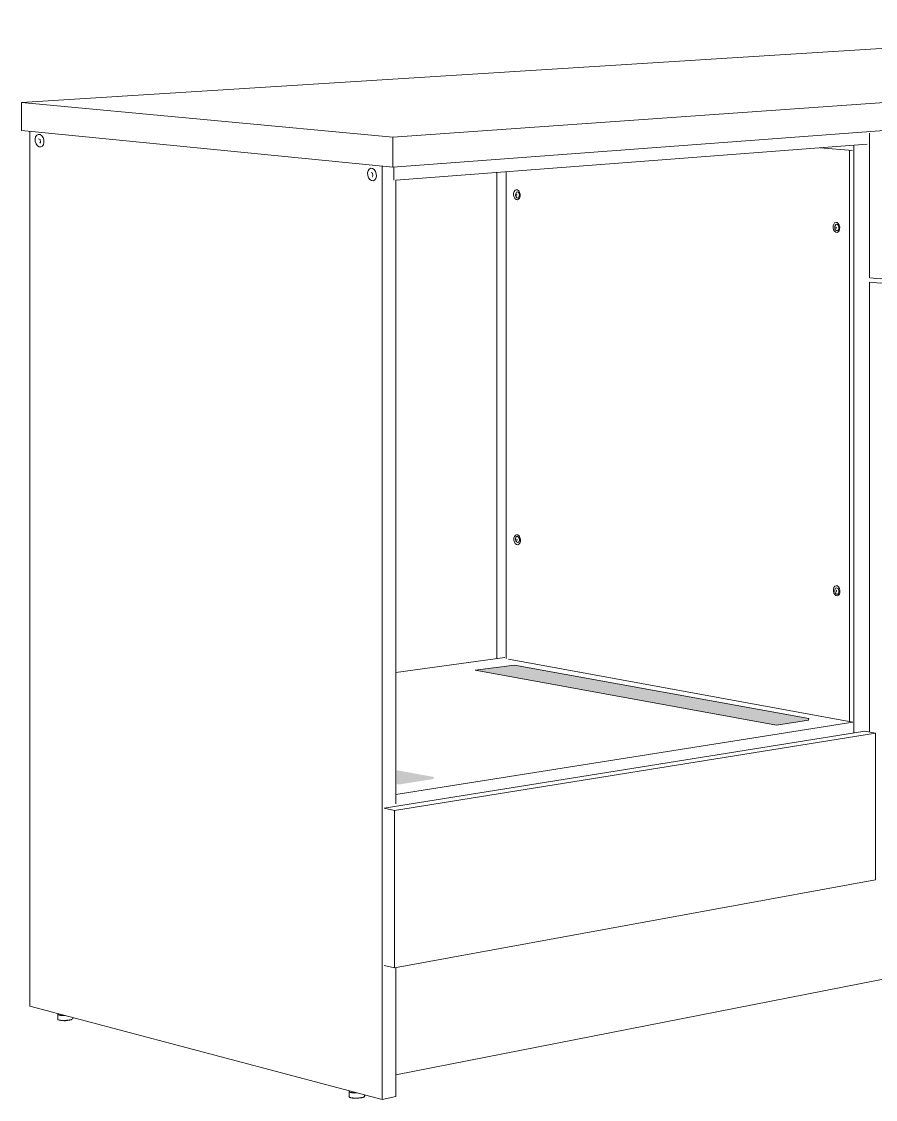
# Model space of a CAD drawing. Header units: metres. Extents: x -7.74 to 1.3, y -1.55 to 4.45.
# Drawn here: x -0.265 to 0.536, y -0.174 to 0.837 of the extents above; entities that cross this region are included whole.
import ezdxf

# ---------------------------------------------------------------- set-up
doc = ezdxf.new("R2010")
doc.units = ezdxf.units.M
doc.header["$MEASUREMENT"] = 0
doc.layers.add('PDF_Geometry_Num_Penna__1', color=7, linetype='Continuous', lineweight=18, true_color=0xd1d2d4)
doc.layers.add('PDF_Geometry_Num_Penna__7', color=7, linetype='Continuous', lineweight=18)
doc.layers.add('PDF_Solid Fills_Num_Penna__2', color=255, linetype='Continuous', lineweight=18)

msp = doc.modelspace()

# ---------------------------------------------------------------- hatches: boundary and pattern name
at = {"layer": 'PDF_Geometry_Num_Penna__1', "linetype": 'Continuous', "lineweight": 18, "true_color": 0xd1d2d4}
for points in [[(0.443, 0.1773), (0.473, 0.182), (0.4733, 0.1836), (0.1973, 0.2337), (0.1604, 0.2288)], [(0.0866, 0.1351), (0.0866, 0.1221), (0.0886, 0.1217), (0.1215, 0.1269), (0.1219, 0.1287)]]:
    msp.add_hatch(color=254, dxfattribs=at).paths.add_polyline_path(points)
at = {"layer": 'PDF_Solid Fills_Num_Penna__2', "linetype": 'Continuous', "lineweight": 18}
for points in [[(0.1987, 0.6759), (0.2, 0.6746), (0.1991, 0.6728)], [(0.4984, 0.6452), (0.4997, 0.6439), (0.4988, 0.6421)], [(0.199, 0.3524), (0.2003, 0.3512), (0.1994, 0.3493)], [(0.4987, 0.3046), (0.5, 0.3034), (0.499, 0.3015)]]:
    msp.add_hatch(color=255, dxfattribs=at).paths.add_polyline_path(points)

# ---------------------------------------------------------------- linework, layer by layer
at = {"layer": 'PDF_Geometry_Num_Penna__7', "color": 7, "linetype": 'Continuous', "lineweight": 18, "flags": 128}
for points in [[(0.9441, 0.8369), (-0.2651, 0.7611)], [(0.0833, 0.7003), (0.0833, 0.7285), (1.3025, 0.8144)], [(0.0833, 0.7003), (1.3025, 0.7912)], [(-0.2651, 0.7611), (0.0833, 0.7285)], [(-0.2651, 0.7611), (-0.2651, 0.7348)], [(-0.2651, 0.7348), (0.0833, 0.7003)], [(-0.2572, -0.086), (-0.2572, 0.734)], [(0.5303, 0.7324), (0.5303, 0.5968)], [(-0.2491, 0.7271), (-0.2478, 0.7265), (-0.2473, 0.724), (-0.2481, 0.7229)], [(0.0861, 0.6883), (0.5281, 0.722)], [(0.4841, 0.7186), (0.5142, 0.7159)], [(0.5156, 0.7205), (0.5156, 0.17)], [(0.5114, 0.7158), (0.5114, 0.181)], [(0.0732, 0.7014), (0.0732, -0.1735)], [(0.0841, 0.7005), (0.0841, 0.6883)], [(0.0627, 0.6955), (0.064, 0.6948), (0.0645, 0.6923), (0.0637, 0.6912)], [(0.0861, 0.6883), (0.0861, 0.1036)], [(0.1807, 0.2401), (0.1807, 0.6955)], [(0.1895, 0.2399), (0.1895, 0.6961)], [(0.9346, 0.6332), (0.5404, 0.5958), (0.5305, 0.5968)], [(0.9346, 0.6291), (0.5404, 0.5916), (0.5305, 0.5927)], [(0.5303, 0.5927), (0.5303, 0.171)], [(0.1882, 0.2407), (0.0861, 0.2266)], [(0.5146, 0.1803), (0.1916, 0.2392)], [(0.2359, 0.2311), (0.2359, 0.2314)], [(0.2584, 0.2273), (0.2584, 0.227)], [(0.0861, 0.1123), (0.5146, 0.1803)], [(0.526, 0.1717), (0.075, 0.0994)], [(0.5359, 0.1699), (0.0847, 0.0973)], [(0.5359, 0.1699), (0.526, 0.1717)], [(0.5359, 0.0325), (0.5359, 0.1699)], [(0.0847, -0.0501), (0.0847, 0.0973), (0.075, 0.0994)], [(0.0861, -0.1505), (1.2265, 0.0732)], [(0.5359, 0.0325), (0.0847, -0.0501), (0.075, -0.0478)], [(0.0861, -0.0499), (0.0861, -0.1709)], [(0.0732, -0.1735), (-0.2572, -0.086)], [(-0.231, -0.0936), (-0.231, -0.0983)], [(-0.231, -0.0938), (-0.231, -0.0984)], [(-0.2307, -0.093), (-0.2307, -0.0937)], [(-0.2257, -0.0949), (-0.2252, -0.0949)], [(-0.2169, -0.0978), (-0.2169, -0.0967)], [(0.0421, -0.1662), (0.0421, -0.1711)], [(0.0421, -0.1712), (0.0423, -0.1714), (0.0429, -0.1717), (0.0438, -0.172), (0.045, -0.1722), (0.0464, -0.1724), (0.0479, -0.1724), (0.0496, -0.1724), (0.0512, -0.1723), (0.0527, -0.1721), (0.0541, -0.1719), (0.0552, -0.1716), (0.056, -0.1713), (0.0565, -0.1709), (0.0567, -0.1706)], [(0.0424, -0.1654), (0.0424, -0.166)], [(0.0567, -0.1705), (0.0567, -0.1692)], [(0.0568, -0.1703), (0.0568, -0.1692)], [(0.0861, -0.1709), (0.0732, -0.1735)]]:
    msp.add_lwpolyline(points, dxfattribs=at)
for points in [[(0.443, 0.1773), (0.1604, 0.2288), (0.1973, 0.2337), (0.4733, 0.1836), (0.473, 0.182)], [(-0.231, -0.0938), (-0.2309, -0.0938)], [(-0.2308, -0.0934), (-0.2309, -0.0934)], [(-0.2308, -0.0986), (-0.2307, -0.0986)], [(-0.2305, -0.0942), (-0.2305, -0.0942), (-0.2305, -0.0942)], [(-0.2305, -0.0988), (-0.2305, -0.0988), (-0.2305, -0.0988)], [(-0.2301, -0.0943), (-0.2301, -0.0943), (-0.23, -0.0943)], [(-0.2296, -0.0945), (-0.2296, -0.0945), (-0.2295, -0.0945)], [(-0.2291, -0.0946), (-0.2291, -0.0946), (-0.229, -0.0946), (-0.229, -0.0946), (-0.2289, -0.0946)], [(-0.2242, -0.0995), (-0.2242, -0.0995)], [(-0.2187, -0.0987), (-0.2186, -0.0987), (-0.2186, -0.0987), (-0.2185, -0.0987)], [(-0.2181, -0.0986), (-0.2181, -0.0986), (-0.218, -0.0985), (-0.218, -0.0985)], [(-0.2174, -0.0982), (-0.2173, -0.0982), (-0.2173, -0.0982)], [(0.042, -0.166), (0.0421, -0.166)], [(0.0422, -0.1657), (0.0421, -0.1658)], [(0.0421, -0.1662), (0.0422, -0.1662)], [(0.0421, -0.1711), (0.0422, -0.1711)], [(0.0424, -0.1655), (0.0423, -0.1655), (0.0423, -0.1656)], [(0.0423, -0.1664), (0.0424, -0.1664), (0.0424, -0.1664)], [(0.0423, -0.1713), (0.0424, -0.1713), (0.0424, -0.1713)], [(0.0427, -0.1666), (0.0427, -0.1666), (0.0428, -0.1666)], [(0.0427, -0.1715), (0.0427, -0.1715), (0.0428, -0.1715)], [(0.0431, -0.1668), (0.0432, -0.1668), (0.0432, -0.1668)], [(0.0552, -0.1714), (0.0552, -0.1714), (0.0553, -0.1714), (0.0553, -0.1714)], [(0.0557, -0.1712), (0.0557, -0.1712), (0.0558, -0.1712), (0.0558, -0.1712)], [(0.0561, -0.171), (0.0562, -0.171), (0.0562, -0.171)], [(0.0566, -0.1706), (0.0567, -0.1706)], [(0.0467, -0.1723), (0.0468, -0.1723)], [(0.0495, -0.1723), (0.0495, -0.1723)]]:
    msp.add_lwpolyline(points, close=True, dxfattribs=at)
for points in [[(-0.2171, -0.098), (-0.2171, -0.098), (-0.2171, -0.098), (-0.2171, -0.098, -0.203888), (-0.2307, -0.0988), (-0.2308, -0.0988), (-0.231, -0.0985), (-0.2309, -0.0985), (-0.2309, -0.0985)], [(-0.2282, -0.0994), (-0.2283, -0.0994, -0.188963), (-0.2285, -0.0993)], [(-0.2213, -0.0992, -0.120473), (-0.2216, -0.0993), (-0.2216, -0.0993)], [(0.0437, -0.1669), (0.0437, -0.167), (0.0438, -0.167), (0.0438, -0.167, 0.001408), (0.0443, -0.1671), (0.0443, -0.1671), (0.0443, -0.1671), (0.0444, -0.1671), (0.0444, -0.1671), (0.0445, -0.1671)], [(0.0466, -0.1673, 0.005208), (0.0461, -0.1673, -0.182644), (0.0457, -0.1672)], [(0.047, -0.1673, 0.004963), (0.0475, -0.1673, 0.143436), (0.0479, -0.1674, 0.009614), (0.0484, -0.1674, 0.114374), (0.0488, -0.1674, 0.009368), (0.0494, -0.1673, 0.125972), (0.0498, -0.1673)], [(0.0484, -0.1722, 0.139791), (0.0487, -0.1723), (0.0487, -0.1723)]]:
    msp.add_lwpolyline(points, format="xyb", dxfattribs=at)
msp.add_lwpolyline([(0.0432, -0.1717), (0.0432, -0.1718, -0.204304)], format="xyb", close=True, dxfattribs=at)
at = {"layer": 'PDF_Geometry_Num_Penna__7', "color": 7, "linetype": 'Continuous', "lineweight": 18}
for centre, radius, start, end in [((-0.2301, -0.0952), 0.00186, 118.8871, 120.6026), ((-0.2306, -0.0915), 0.00216, 257.7565, 259.6237), ((-0.2296, -0.0959), 0.00289, 111.75, 113.0103), ((-0.2305, -0.0941), 0.00011, 216.05, 244.3389), ((-0.2295, -0.0929), 0.00158, 243.9465, 246.0198), ((-0.219, -0.0093), 0.0859, 263.8713, 264.1588), ((-0.227, -0.1191), 0.0243, 87.814, 88.9815), ((-0.225, -0.0986), 0.000846, 257.4121, 283.6202), ((-0.1983, -0.7571), 0.6628, 92.2529, 92.298), ((-0.2233, -0.0986), 0.0008, 259.6979, 287.5191), ((-0.2207, -0.0985), 0.000636, 262.5118, 293.7484), ((-0.2206, -0.099), 0.000196, 270.1897, 288.7349), ((0.0424, -0.166), 0.000291, 154.7999, 180.7992), ((0.0557, -0.1694), 0.00175, 285.5152, 287.8833), ((0.0444, -0.1716), 0.000365, 236.5696, 284.7244), ((0.0468, -0.1715), 0.000748, 252.6644, 282.1304), ((0.0477, -0.1715), 0.000739, 253.9059, 285.0977), ((0.0476, -0.172), 0.000295, 254.7488, 270.3884)]:
    msp.add_arc(centre, radius, start, end, dxfattribs=at)
for centre, major_axis, ratio in [((0.2001, 0.6743), (-0.00018, 0.00289), 0.616015), ((0.4996, 0.6438), (-0.00023, 0.00304), 0.650868), ((0.2001, 0.3515), (-0.00028, 0.00289), 0.610711), ((0.4996, 0.303), (-0.00036, 0.00305), 0.642354)]:
    msp.add_ellipse(centre, major_axis=major_axis, ratio=ratio, dxfattribs=at)
for points in [[(-0.2523, 0.7244), (-0.2529, 0.7276), (-0.2516, 0.7306), (-0.2494, 0.7311)], [(-0.2494, 0.7311), (-0.2472, 0.7315), (-0.2448, 0.7292), (-0.2442, 0.726)], [(-0.2471, 0.7194), (-0.2493, 0.7189), (-0.2516, 0.7212), (-0.2523, 0.7244)], [(-0.2442, 0.726), (-0.2436, 0.7228), (-0.2448, 0.7198), (-0.2471, 0.7194)], [(0.0596, 0.6927), (0.0589, 0.6959), (0.0602, 0.6989), (0.0624, 0.6994)], [(0.0624, 0.6994), (0.0647, 0.6998), (0.067, 0.6975), (0.0676, 0.6943)], [(0.0648, 0.6877), (0.0625, 0.6872), (0.0602, 0.6895), (0.0596, 0.6927)], [(0.0676, 0.6943), (0.0683, 0.6911), (0.067, 0.6881), (0.0648, 0.6877)], [(0.1964, 0.6743), (0.1961, 0.6769), (0.1972, 0.6792), (0.1989, 0.6793)], [(0.1964, 0.6743), (0.1961, 0.6769), (0.1972, 0.6792), (0.1989, 0.6793)], [(0.1989, 0.6793), (0.2006, 0.6795), (0.2022, 0.6776), (0.2025, 0.675)], [(0.1989, 0.6793), (0.2006, 0.6795), (0.2022, 0.6776), (0.2025, 0.675)], [(0.2, 0.6699), (0.1983, 0.6697), (0.1967, 0.6716), (0.1964, 0.6743)], [(0.2, 0.6699), (0.1983, 0.6697), (0.1967, 0.6716), (0.1964, 0.6743)], [(0.2025, 0.675), (0.2028, 0.6723), (0.2017, 0.6701), (0.2, 0.6699)], [(0.2025, 0.675), (0.2028, 0.6723), (0.2017, 0.6701), (0.2, 0.6699)], [(0.4962, 0.6436), (0.4959, 0.6462), (0.497, 0.6485), (0.4987, 0.6487)], [(0.4962, 0.6436), (0.4959, 0.6462), (0.497, 0.6485), (0.4987, 0.6487)], [(0.4987, 0.6487), (0.5004, 0.6489), (0.502, 0.6469), (0.5023, 0.6443)], [(0.4987, 0.6487), (0.5004, 0.6489), (0.502, 0.6469), (0.5023, 0.6443)], [(0.4998, 0.6392), (0.4981, 0.639), (0.4965, 0.641), (0.4962, 0.6436)], [(0.4998, 0.6392), (0.4981, 0.639), (0.4965, 0.641), (0.4962, 0.6436)], [(0.5023, 0.6443), (0.5026, 0.6417), (0.5014, 0.6394), (0.4998, 0.6392)], [(0.5023, 0.6443), (0.5026, 0.6417), (0.5014, 0.6394), (0.4998, 0.6392)], [(0.1967, 0.3508), (0.1964, 0.3534), (0.1976, 0.3557), (0.1993, 0.3559)], [(0.1967, 0.3508), (0.1964, 0.3534), (0.1976, 0.3557), (0.1993, 0.3559)], [(0.1993, 0.3559), (0.2009, 0.3561), (0.2026, 0.3541), (0.2029, 0.3515)], [(0.1993, 0.3559), (0.2009, 0.3561), (0.2026, 0.3541), (0.2029, 0.3515)], [(0.2003, 0.3464), (0.1986, 0.3462), (0.197, 0.3482), (0.1967, 0.3508)], [(0.2003, 0.3464), (0.1986, 0.3462), (0.197, 0.3482), (0.1967, 0.3508)], [(0.2029, 0.3515), (0.2032, 0.3489), (0.202, 0.3466), (0.2003, 0.3464)], [(0.2029, 0.3515), (0.2032, 0.3489), (0.202, 0.3466), (0.2003, 0.3464)], [(0.4964, 0.303), (0.4961, 0.3056), (0.4972, 0.3079), (0.4989, 0.3081)], [(0.4964, 0.303), (0.4961, 0.3056), (0.4972, 0.3079), (0.4989, 0.3081)], [(0.4989, 0.3081), (0.5006, 0.3083), (0.5022, 0.3063), (0.5025, 0.3037)], [(0.4989, 0.3081), (0.5006, 0.3083), (0.5022, 0.3063), (0.5025, 0.3037)], [(0.5025, 0.3037), (0.5028, 0.3011), (0.5017, 0.2988), (0.5, 0.2986)], [(0.5025, 0.3037), (0.5028, 0.3011), (0.5017, 0.2988), (0.5, 0.2986)], [(0.5, 0.2986), (0.4983, 0.2984), (0.4967, 0.3004), (0.4964, 0.303)], [(0.5, 0.2986), (0.4983, 0.2984), (0.4967, 0.3004), (0.4964, 0.303)], [(-0.2309, -0.0934), (-0.2309, -0.0934), (-0.231, -0.0934), (-0.231, -0.0934)], [(-0.231, -0.0934), (-0.2309, -0.0934), (-0.2309, -0.0935), (-0.2309, -0.0935)], [(-0.2309, -0.0935), (-0.2309, -0.0935), (-0.231, -0.0936), (-0.2309, -0.0936)], [(-0.231, -0.0936), (-0.231, -0.0936), (-0.231, -0.0937), (-0.231, -0.0937)], [(-0.2309, -0.0937), (-0.2309, -0.0937), (-0.231, -0.0938), (-0.2309, -0.0938)], [(-0.231, -0.0938), (-0.2309, -0.0938), (-0.231, -0.0938), (-0.231, -0.0938)], [(-0.231, -0.0938), (-0.231, -0.0938), (-0.231, -0.0938), (-0.231, -0.0938)], [(-0.231, -0.0983), (-0.231, -0.0983), (-0.231, -0.0983), (-0.231, -0.0983)], [(-0.231, -0.0983), (-0.231, -0.0983), (-0.231, -0.0983), (-0.231, -0.0983)], [(-0.231, -0.0983), (-0.231, -0.0983), (-0.231, -0.0983), (-0.231, -0.0983)], [(-0.231, -0.0984), (-0.231, -0.0984), (-0.231, -0.0985), (-0.231, -0.0985)], [(-0.231, -0.0984), (-0.231, -0.0984), (-0.231, -0.0985), (-0.231, -0.0985)], [(-0.231, -0.0985), (-0.2309, -0.0985), (-0.231, -0.0985), (-0.2309, -0.0985)], [(-0.2307, -0.0933), (-0.2307, -0.0933), (-0.2309, -0.0934), (-0.2308, -0.0934)], [(-0.2309, -0.0939), (-0.2308, -0.0939), (-0.2308, -0.094), (-0.2308, -0.094)], [(-0.2309, -0.0985), (-0.2309, -0.0985), (-0.2309, -0.0985), (-0.2309, -0.0985)], [(-0.2309, -0.0985), (-0.2308, -0.0985), (-0.2309, -0.0985), (-0.2309, -0.0985)], [(-0.2308, -0.0986), (-0.2308, -0.0986), (-0.2309, -0.0987), (-0.2308, -0.0987)], [(-0.2308, -0.0932), (-0.2307, -0.0932), (-0.2308, -0.0933), (-0.2308, -0.0933)], [(-0.2308, -0.094), (-0.2308, -0.094), (-0.2308, -0.094), (-0.2308, -0.094)], [(-0.2308, -0.094), (-0.2308, -0.094), (-0.2308, -0.094), (-0.2308, -0.094)], [(-0.2308, -0.094), (-0.2308, -0.094), (-0.2307, -0.094), (-0.2307, -0.094)], [(-0.2308, -0.0986), (-0.2308, -0.0986), (-0.2308, -0.0986), (-0.2308, -0.0986)], [(-0.2308, -0.0987), (-0.2308, -0.0987), (-0.2308, -0.0987), (-0.2308, -0.0987)], [(-0.2308, -0.0987), (-0.2308, -0.0987), (-0.2308, -0.0987), (-0.2307, -0.0987)], [(-0.2307, -0.094), (-0.2306, -0.094), (-0.2306, -0.0941), (-0.2305, -0.0941)], [(-0.2307, -0.0987), (-0.2307, -0.0987), (-0.2307, -0.0987), (-0.2307, -0.0987)], [(-0.2305, -0.0941), (-0.2305, -0.0941), (-0.2306, -0.0942), (-0.2306, -0.0942)], [(-0.2306, -0.0988), (-0.2306, -0.0988), (-0.2306, -0.0988), (-0.2306, -0.0988)], [(-0.2306, -0.0988), (-0.2305, -0.0988), (-0.2305, -0.0989), (-0.2305, -0.0989)], [(-0.2306, -0.0988), (-0.2306, -0.0988), (-0.2305, -0.0988), (-0.2305, -0.0988)], [(-0.2305, -0.0989), (-0.2305, -0.0989), (-0.2305, -0.0989), (-0.2305, -0.0989)], [(-0.2304, -0.0942), (-0.2303, -0.0942), (-0.2303, -0.0943), (-0.2302, -0.0943)], [(-0.2304, -0.0988), (-0.2304, -0.0988), (-0.2304, -0.0989), (-0.2304, -0.0989)], [(-0.2304, -0.0989), (-0.2304, -0.0989), (-0.2304, -0.0989), (-0.2304, -0.0989)], [(-0.2302, -0.0943), (-0.2301, -0.0943), (-0.2302, -0.0943), (-0.2302, -0.0943)], [(-0.2302, -0.0989), (-0.2302, -0.0989), (-0.2302, -0.099), (-0.2302, -0.099)], [(-0.2302, -0.0989), (-0.2301, -0.0989), (-0.2301, -0.099), (-0.23, -0.099)], [(-0.2302, -0.099), (-0.2301, -0.099), (-0.2302, -0.099), (-0.2301, -0.099)], [(-0.2301, -0.099), (-0.2301, -0.099), (-0.2301, -0.099), (-0.2301, -0.099)], [(-0.23, -0.099), (-0.23, -0.099), (-0.2301, -0.099), (-0.23, -0.099)], [(-0.23, -0.0943), (-0.2299, -0.0943), (-0.2298, -0.0944), (-0.2297, -0.0944)], [(-0.23, -0.099), (-0.23, -0.099), (-0.23, -0.099), (-0.23, -0.099)], [(-0.2297, -0.0944), (-0.2297, -0.0944), (-0.2297, -0.0945), (-0.2297, -0.0945)], [(-0.2297, -0.0945), (-0.2297, -0.0945), (-0.2296, -0.0945), (-0.2296, -0.0945)], [(-0.2297, -0.0991), (-0.2297, -0.0991), (-0.2297, -0.0991), (-0.2297, -0.0991)], [(-0.2297, -0.0991), (-0.2297, -0.0991), (-0.2297, -0.0992), (-0.2297, -0.0992)], [(-0.2297, -0.0991), (-0.2296, -0.0991), (-0.2296, -0.0991), (-0.2295, -0.0991)], [(-0.2297, -0.0992), (-0.2296, -0.0992), (-0.2296, -0.0992), (-0.2296, -0.0992)], [(-0.2295, -0.0945), (-0.2294, -0.0945), (-0.2293, -0.0946), (-0.2291, -0.0946)], [(-0.2295, -0.0991), (-0.2294, -0.0991), (-0.2295, -0.0992), (-0.2295, -0.0992)], [(-0.2295, -0.0992), (-0.2295, -0.0992), (-0.2295, -0.0992), (-0.2295, -0.0992)], [(-0.2291, -0.0992), (-0.2291, -0.0992), (-0.2292, -0.0992), (-0.2291, -0.0992)], [(-0.2291, -0.0946), (-0.2291, -0.0946), (-0.2291, -0.0946), (-0.2291, -0.0946)], [(-0.2291, -0.0992), (-0.2291, -0.0992), (-0.2291, -0.0993), (-0.2291, -0.0993)], [(-0.2291, -0.0992), (-0.2291, -0.0992), (-0.229, -0.0992), (-0.2289, -0.0992)], [(-0.2291, -0.0993), (-0.2291, -0.0993), (-0.2291, -0.0993), (-0.229, -0.0993)], [(-0.2289, -0.0946), (-0.2287, -0.0946), (-0.2286, -0.0947), (-0.2285, -0.0947)], [(-0.2289, -0.0992), (-0.2288, -0.0992), (-0.2289, -0.0993), (-0.2289, -0.0993)], [(-0.2289, -0.0993), (-0.2289, -0.0993), (-0.2289, -0.0993), (-0.2289, -0.0993)], [(-0.2285, -0.0947), (-0.2284, -0.0947), (-0.2283, -0.0947), (-0.2282, -0.0947)], [(-0.2282, -0.0994), (-0.2282, -0.0994), (-0.2283, -0.0994), (-0.2282, -0.0994)], [(-0.2282, -0.0993), (-0.2282, -0.0993), (-0.2282, -0.0994), (-0.2282, -0.0994)], [(-0.2278, -0.0947), (-0.2276, -0.0947), (-0.2275, -0.0948), (-0.2274, -0.0948)], [(-0.2277, -0.0994), (-0.2277, -0.0994), (-0.2278, -0.0994), (-0.2278, -0.0994)], [(-0.2278, -0.0994), (-0.2276, -0.0994), (-0.2275, -0.0994), (-0.2274, -0.0994)], [(-0.2277, -0.0994), (-0.2277, -0.0994), (-0.2277, -0.0995), (-0.2277, -0.0995)], [(-0.2277, -0.0995), (-0.2277, -0.0995), (-0.2277, -0.0995), (-0.2276, -0.0995)], [(-0.2276, -0.0995), (-0.2276, -0.0995), (-0.2276, -0.0995), (-0.2276, -0.0995)], [(-0.2274, -0.0994), (-0.2274, -0.0994), (-0.2275, -0.0995), (-0.2275, -0.0995)], [(-0.2275, -0.0995), (-0.2275, -0.0995), (-0.2275, -0.0995), (-0.2275, -0.0995)], [(-0.2274, -0.0948), (-0.2273, -0.0948), (-0.2271, -0.0948), (-0.227, -0.0948)], [(-0.2274, -0.0994), (-0.2274, -0.0994), (-0.2274, -0.0994), (-0.2274, -0.0994)], [(-0.227, -0.0948), (-0.2268, -0.0948), (-0.2267, -0.0948), (-0.2266, -0.0948)], [(-0.2269, -0.0995), (-0.2269, -0.0995), (-0.227, -0.0994), (-0.227, -0.0994)], [(-0.227, -0.0994), (-0.2268, -0.0994), (-0.2267, -0.0994), (-0.2266, -0.0994)], [(-0.2269, -0.0995), (-0.2268, -0.0995), (-0.2268, -0.0995), (-0.2268, -0.0995)], [(-0.2269, -0.0995), (-0.2269, -0.0995), (-0.2269, -0.0995), (-0.2269, -0.0995)], [(-0.2266, -0.0995), (-0.2266, -0.0995), (-0.2267, -0.0995), (-0.2267, -0.0995)], [(-0.2266, -0.0994), (-0.2266, -0.0994), (-0.2266, -0.0995), (-0.2266, -0.0995)], [(-0.2261, -0.0948), (-0.226, -0.0948), (-0.2259, -0.0949), (-0.2257, -0.0949)], [(-0.226, -0.0996), (-0.226, -0.0996), (-0.2261, -0.0995), (-0.2261, -0.0995)], [(-0.2261, -0.0995), (-0.226, -0.0995), (-0.2261, -0.0995), (-0.2261, -0.0995)], [(-0.2261, -0.0995), (-0.2261, -0.0995), (-0.2261, -0.0995), (-0.2261, -0.0995)], [(-0.2261, -0.0995), (-0.226, -0.0995), (-0.2259, -0.0995), (-0.2257, -0.0995)], [(-0.226, -0.0996), (-0.226, -0.0996), (-0.226, -0.0996), (-0.2259, -0.0996)], [(-0.2257, -0.0995), (-0.2257, -0.0995), (-0.2258, -0.0995), (-0.2258, -0.0995)], [(-0.2258, -0.0995), (-0.2257, -0.0995), (-0.2258, -0.0996), (-0.2258, -0.0996)], [(-0.2252, -0.0949), (-0.2251, -0.0949), (-0.225, -0.0949), (-0.2248, -0.0949)], [(-0.2252, -0.0996), (-0.2251, -0.0996), (-0.2252, -0.0995), (-0.2252, -0.0995)], [(-0.2252, -0.0995), (-0.2252, -0.0995), (-0.2252, -0.0995), (-0.2252, -0.0995)], [(-0.2251, -0.0996), (-0.2251, -0.0996), (-0.2252, -0.0996), (-0.2252, -0.0996)], [(-0.2251, -0.0996), (-0.2251, -0.0996), (-0.2251, -0.0996), (-0.2251, -0.0996)], [(-0.2249, -0.0996), (-0.2249, -0.0996), (-0.225, -0.0996), (-0.225, -0.0996)], [(-0.2248, -0.0995), (-0.2248, -0.0995), (-0.2249, -0.0995), (-0.2249, -0.0995)], [(-0.2249, -0.0995), (-0.2248, -0.0995), (-0.2249, -0.0996), (-0.2249, -0.0996)], [(-0.2243, -0.0948), (-0.2242, -0.0948), (-0.2241, -0.0948), (-0.2239, -0.0948)], [(-0.2243, -0.0995), (-0.2242, -0.0995), (-0.2241, -0.0994), (-0.2239, -0.0994)], [(-0.2242, -0.0995), (-0.2242, -0.0995), (-0.2243, -0.0995), (-0.2243, -0.0995)], [(-0.2243, -0.0995), (-0.2242, -0.0995), (-0.2243, -0.0995), (-0.2243, -0.0995)], [(-0.224, -0.0995), (-0.224, -0.0995), (-0.2241, -0.0995), (-0.2241, -0.0995)], [(-0.2239, -0.0994), (-0.2239, -0.0994), (-0.224, -0.0995), (-0.224, -0.0995)], [(-0.224, -0.0995), (-0.2239, -0.0995), (-0.224, -0.0995), (-0.224, -0.0995)], [(-0.2234, -0.0995), (-0.2234, -0.0995), (-0.2234, -0.0994), (-0.2234, -0.0994)], [(-0.2233, -0.0995), (-0.2233, -0.0995), (-0.2234, -0.0995), (-0.2234, -0.0995)], [(-0.2234, -0.0995), (-0.2233, -0.0995), (-0.2234, -0.0995), (-0.2234, -0.0995)], [(-0.2233, -0.0995), (-0.2233, -0.0995), (-0.2233, -0.0995), (-0.2232, -0.0995)], [(-0.2232, -0.0995), (-0.2232, -0.0995), (-0.2232, -0.0995), (-0.2232, -0.0995)], [(-0.2231, -0.0995), (-0.2231, -0.0995), (-0.2232, -0.0995), (-0.2231, -0.0995)], [(-0.223, -0.0995), (-0.223, -0.0995), (-0.2231, -0.0995), (-0.2231, -0.0995)], [(-0.223, -0.0994), (-0.223, -0.0994), (-0.223, -0.0995), (-0.223, -0.0995)], [(-0.2225, -0.0994), (-0.2224, -0.0994), (-0.2223, -0.0993), (-0.2221, -0.0993)], [(-0.2223, -0.0994), (-0.2223, -0.0994), (-0.2225, -0.0994), (-0.2224, -0.0994)], [(-0.2224, -0.0994), (-0.2224, -0.0994), (-0.2225, -0.0994), (-0.2225, -0.0994)], [(-0.2225, -0.0994), (-0.2224, -0.0994), (-0.2225, -0.0994), (-0.2225, -0.0994)], [(-0.2225, -0.0994), (-0.2225, -0.0994), (-0.2225, -0.0994), (-0.2225, -0.0994)], [(-0.2221, -0.0993), (-0.2221, -0.0993), (-0.2222, -0.0994), (-0.2222, -0.0994)], [(-0.2222, -0.0994), (-0.2221, -0.0994), (-0.2222, -0.0994), (-0.2222, -0.0994)], [(-0.2215, -0.0993), (-0.2214, -0.0993), (-0.2216, -0.0993), (-0.2215, -0.0993)], [(-0.2215, -0.0993), (-0.2215, -0.0993), (-0.2216, -0.0993), (-0.2216, -0.0993)], [(-0.2216, -0.0993), (-0.2215, -0.0993), (-0.2216, -0.0993), (-0.2216, -0.0993)], [(-0.2213, -0.0993), (-0.2212, -0.0993), (-0.2214, -0.0993), (-0.2213, -0.0993)], [(-0.2213, -0.0992), (-0.2212, -0.0992), (-0.2213, -0.0993), (-0.2213, -0.0993)], [(-0.2207, -0.0992), (-0.2207, -0.0992), (-0.2208, -0.0992), (-0.2208, -0.0992)], [(-0.2208, -0.0992), (-0.2207, -0.0992), (-0.2208, -0.0992), (-0.2208, -0.0992)], [(-0.2208, -0.0992), (-0.2208, -0.0992), (-0.2208, -0.0992), (-0.2208, -0.0992)], [(-0.2207, -0.0992), (-0.2207, -0.0992), (-0.2207, -0.0992), (-0.2206, -0.0992)], [(-0.2206, -0.0992), (-0.2205, -0.0992), (-0.2205, -0.0992), (-0.2205, -0.0992)], [(-0.2205, -0.0991), (-0.2204, -0.0991), (-0.2205, -0.0992), (-0.2205, -0.0992)], [(-0.22, -0.099), (-0.2199, -0.099), (-0.2198, -0.099), (-0.2197, -0.099)], [(-0.2199, -0.0991), (-0.2199, -0.0991), (-0.22, -0.0991), (-0.22, -0.0991)], [(-0.22, -0.0991), (-0.2199, -0.0991), (-0.22, -0.0991), (-0.22, -0.0991)], [(-0.2198, -0.0991), (-0.2197, -0.0991), (-0.2199, -0.0991), (-0.2198, -0.0991)], [(-0.2197, -0.099), (-0.2197, -0.099), (-0.2198, -0.0991), (-0.2198, -0.0991)], [(-0.2197, -0.099), (-0.2197, -0.099), (-0.2197, -0.099), (-0.2197, -0.099)], [(-0.2193, -0.0989), (-0.2192, -0.0989), (-0.2191, -0.0988), (-0.219, -0.0988)], [(-0.2193, -0.099), (-0.2192, -0.099), (-0.2193, -0.0989), (-0.2193, -0.0989)], [(-0.2193, -0.0989), (-0.2193, -0.0989), (-0.2193, -0.0989), (-0.2193, -0.0989)], [(-0.2192, -0.099), (-0.2192, -0.099), (-0.2193, -0.099), (-0.2193, -0.099)], [(-0.2187, -0.0988), (-0.2186, -0.0988), (-0.2187, -0.0987), (-0.2187, -0.0987)], [(-0.2186, -0.0988), (-0.2186, -0.0988), (-0.2187, -0.0988), (-0.2187, -0.0988)], [(-0.2186, -0.0988), (-0.2186, -0.0988), (-0.2186, -0.0988), (-0.2185, -0.0988)], [(-0.2186, -0.0988), (-0.2186, -0.0988), (-0.2186, -0.0988), (-0.2186, -0.0988)], [(-0.2185, -0.0988), (-0.2184, -0.0988), (-0.2184, -0.0987), (-0.2184, -0.0987)], [(-0.2185, -0.0987), (-0.2184, -0.0987), (-0.2184, -0.0987), (-0.2184, -0.0987)], [(-0.2185, -0.0988), (-0.2185, -0.0988), (-0.2185, -0.0988), (-0.2185, -0.0988)], [(-0.2184, -0.0987), (-0.2184, -0.0987), (-0.2184, -0.0987), (-0.2184, -0.0987)], [(-0.2181, -0.0986), (-0.218, -0.0986), (-0.2181, -0.0986), (-0.2181, -0.0986)], [(-0.2181, -0.0986), (-0.2181, -0.0986), (-0.2181, -0.0986), (-0.2181, -0.0986)], [(-0.218, -0.0986), (-0.2179, -0.0986), (-0.2179, -0.0985), (-0.2179, -0.0985)], [(-0.218, -0.0986), (-0.218, -0.0986), (-0.218, -0.0986), (-0.218, -0.0986)], [(-0.2179, -0.0985), (-0.2179, -0.0985), (-0.2179, -0.0985), (-0.2179, -0.0985)], [(-0.2179, -0.0985), (-0.2179, -0.0985), (-0.2179, -0.0985), (-0.2179, -0.0985)], [(-0.2177, -0.0984), (-0.2176, -0.0984), (-0.2176, -0.0983), (-0.2175, -0.0983)], [(-0.2176, -0.0984), (-0.2176, -0.0984), (-0.2177, -0.0984), (-0.2177, -0.0984)], [(-0.2177, -0.0984), (-0.2176, -0.0984), (-0.2177, -0.0984), (-0.2177, -0.0984)], [(-0.2176, -0.0984), (-0.2176, -0.0984), (-0.2176, -0.0984), (-0.2176, -0.0984)], [(-0.2176, -0.0984), (-0.2176, -0.0984), (-0.2176, -0.0984), (-0.2175, -0.0984)], [(-0.2175, -0.0984), (-0.2175, -0.0984), (-0.2175, -0.0983), (-0.2175, -0.0983)], [(-0.2173, -0.0983), (-0.2173, -0.0983), (-0.2174, -0.0982), (-0.2174, -0.0982)], [(-0.2174, -0.0982), (-0.2173, -0.0982), (-0.2174, -0.0982), (-0.2174, -0.0982)], [(-0.2173, -0.0983), (-0.2173, -0.0983), (-0.2173, -0.0982), (-0.2173, -0.0982)], [(-0.2173, -0.0982), (-0.2172, -0.0982), (-0.2172, -0.0982), (-0.2172, -0.0982)], [(-0.2172, -0.0982), (-0.2172, -0.0982), (-0.2172, -0.0981), (-0.2172, -0.0981)], [(-0.2171, -0.0981), (-0.2171, -0.0981), (-0.2171, -0.098), (-0.2171, -0.098)], [(-0.2171, -0.098), (-0.217, -0.098), (-0.217, -0.098), (-0.217, -0.098)], [(-0.2171, -0.0981), (-0.2171, -0.0981), (-0.2171, -0.098), (-0.2171, -0.098)], [(-0.2171, -0.098), (-0.217, -0.098), (-0.217, -0.098), (-0.217, -0.098)], [(-0.217, -0.0979), (-0.217, -0.0979), (-0.217, -0.0978), (-0.217, -0.0978)], [(-0.217, -0.0978), (-0.2169, -0.0978), (-0.2169, -0.0978), (-0.2169, -0.0978)], [(-0.217, -0.0978), (-0.217, -0.0978), (-0.217, -0.0978), (-0.217, -0.0978)], [(-0.217, -0.098), (-0.217, -0.098), (-0.217, -0.098), (-0.217, -0.098)], [(0.0421, -0.166), (0.0421, -0.166), (0.042, -0.166), (0.042, -0.166)], [(0.042, -0.166), (0.042, -0.166), (0.042, -0.166), (0.042, -0.166)], [(0.042, -0.1709), (0.0421, -0.1709), (0.042, -0.1709), (0.042, -0.1709)], [(0.042, -0.1709), (0.0421, -0.1709), (0.0421, -0.171), (0.0421, -0.171)], [(0.042, -0.1709), (0.042, -0.1709), (0.0421, -0.1709), (0.0421, -0.1709)], [(0.0423, -0.1656), (0.0423, -0.1656), (0.0421, -0.1657), (0.0422, -0.1657)], [(0.0421, -0.1658), (0.0421, -0.1658), (0.0421, -0.1658), (0.0421, -0.1658)], [(0.0421, -0.1658), (0.0421, -0.1658), (0.0421, -0.1658), (0.0421, -0.1658)], [(0.0421, -0.166), (0.0422, -0.166), (0.0421, -0.1662), (0.0422, -0.1662)], [(0.0421, -0.1662), (0.0422, -0.1662), (0.0421, -0.1662), (0.0421, -0.1662)], [(0.0421, -0.1662), (0.0421, -0.1662), (0.0421, -0.1662), (0.0421, -0.1662)], [(0.0421, -0.1711), (0.0421, -0.1711), (0.0421, -0.1712), (0.0421, -0.1712)], [(0.0421, -0.1711), (0.0421, -0.1711), (0.0421, -0.1711), (0.0421, -0.1711)], [(0.0421, -0.1712), (0.0421, -0.1712), (0.0421, -0.1712), (0.0422, -0.1712)], [(0.0422, -0.1656), (0.0423, -0.1656), (0.0422, -0.1656), (0.0422, -0.1656)], [(0.0422, -0.1656), (0.0422, -0.1656), (0.0423, -0.1656), (0.0423, -0.1656)], [(0.0422, -0.1663), (0.0423, -0.1663), (0.0423, -0.1664), (0.0423, -0.1664)], [(0.0422, -0.1711), (0.0423, -0.1711), (0.0422, -0.1712), (0.0422, -0.1712)], [(0.0422, -0.1712), (0.0422, -0.1712), (0.0422, -0.1712), (0.0422, -0.1712)], [(0.0423, -0.1664), (0.0424, -0.1664), (0.0423, -0.1664), (0.0423, -0.1664)], [(0.0423, -0.1664), (0.0423, -0.1664), (0.0423, -0.1664), (0.0423, -0.1664)], [(0.0423, -0.1713), (0.0423, -0.1713), (0.0423, -0.1713), (0.0423, -0.1713)], [(0.0423, -0.1713), (0.0424, -0.1713), (0.0423, -0.1714), (0.0424, -0.1714)], [(0.0423, -0.1713), (0.0423, -0.1713), (0.0423, -0.1713), (0.0423, -0.1713)], [(0.0425, -0.1713), (0.0425, -0.1713), (0.0424, -0.1714), (0.0425, -0.1714)], [(0.0424, -0.1714), (0.0424, -0.1714), (0.0424, -0.1714), (0.0424, -0.1714)], [(0.0425, -0.1664), (0.0425, -0.1664), (0.0426, -0.1666), (0.0426, -0.1666)], [(0.0426, -0.1666), (0.0427, -0.1666), (0.0426, -0.1666), (0.0426, -0.1666)], [(0.0426, -0.1666), (0.0426, -0.1666), (0.0427, -0.1666), (0.0427, -0.1666)], [(0.0426, -0.1715), (0.0426, -0.1715), (0.0426, -0.1715), (0.0426, -0.1715)], [(0.0426, -0.1715), (0.0427, -0.1715), (0.0427, -0.1716), (0.0427, -0.1716)], [(0.0426, -0.1715), (0.0426, -0.1715), (0.0427, -0.1715), (0.0427, -0.1715)], [(0.0427, -0.1716), (0.0427, -0.1716), (0.0427, -0.1716), (0.0428, -0.1716)], [(0.0428, -0.1666), (0.0429, -0.1666), (0.043, -0.1667), (0.0431, -0.1667)], [(0.0428, -0.1715), (0.0428, -0.1715), (0.0428, -0.1716), (0.0428, -0.1716)], [(0.0428, -0.1716), (0.0428, -0.1716), (0.0428, -0.1716), (0.0428, -0.1716)], [(0.043, -0.1716), (0.0431, -0.1716), (0.043, -0.1717), (0.0431, -0.1717)], [(0.0431, -0.1667), (0.0431, -0.1667), (0.0431, -0.1668), (0.0431, -0.1668)], [(0.0431, -0.1668), (0.0431, -0.1668), (0.0431, -0.1668), (0.0431, -0.1668)], [(0.0431, -0.1717), (0.0431, -0.1717), (0.0431, -0.1717), (0.0431, -0.1717)], [(0.0431, -0.1717), (0.0431, -0.1717), (0.0431, -0.1717), (0.0431, -0.1717)], [(0.0433, -0.1717), (0.0433, -0.1717), (0.0432, -0.1718), (0.0432, -0.1718)], [(0.0433, -0.1668), (0.0434, -0.1668), (0.0435, -0.1669), (0.0436, -0.1669)], [(0.0433, -0.1717), (0.0433, -0.1717), (0.0433, -0.1717), (0.0433, -0.1717)], [(0.0436, -0.1669), (0.0436, -0.1669), (0.0436, -0.1669), (0.0436, -0.1669)], [(0.0436, -0.1669), (0.0436, -0.1669), (0.0437, -0.1669), (0.0437, -0.1669)], [(0.0442, -0.167), (0.0442, -0.167), (0.0443, -0.1671), (0.0443, -0.1671)], [(0.0445, -0.1671), (0.0446, -0.1671), (0.0448, -0.1672), (0.0449, -0.1672)], [(0.0449, -0.1671), (0.045, -0.1671), (0.0451, -0.1672), (0.0453, -0.1672)], [(0.0453, -0.1672), (0.0454, -0.1672), (0.0456, -0.1672), (0.0457, -0.1672)], [(0.0466, -0.1673), (0.0467, -0.1673), (0.0468, -0.1673), (0.0469, -0.1673)], [(0.0538, -0.1718), (0.0539, -0.1718), (0.054, -0.1717), (0.0541, -0.1717)], [(0.0545, -0.1716), (0.0546, -0.1716), (0.0547, -0.1715), (0.0548, -0.1715)], [(0.0546, -0.1717), (0.0546, -0.1717), (0.0545, -0.1716), (0.0545, -0.1716)], [(0.0545, -0.1716), (0.0546, -0.1716), (0.0545, -0.1716), (0.0545, -0.1716)], [(0.0546, -0.1717), (0.0546, -0.1717), (0.0547, -0.1717), (0.0547, -0.1717)], [(0.0546, -0.1717), (0.0546, -0.1717), (0.0546, -0.1717), (0.0546, -0.1717)], [(0.0547, -0.1717), (0.0547, -0.1717), (0.0547, -0.1716), (0.0547, -0.1716)], [(0.0547, -0.1716), (0.0548, -0.1716), (0.0548, -0.1716), (0.0548, -0.1716)], [(0.0548, -0.1716), (0.0548, -0.1716), (0.0548, -0.1715), (0.0548, -0.1715)], [(0.0552, -0.1715), (0.0552, -0.1715), (0.0552, -0.1714), (0.0552, -0.1714)], [(0.0552, -0.1715), (0.0553, -0.1715), (0.0553, -0.1715), (0.0553, -0.1715)], [(0.0552, -0.1715), (0.0552, -0.1715), (0.0552, -0.1715), (0.0552, -0.1715)], [(0.0552, -0.1715), (0.0552, -0.1715), (0.0552, -0.1715), (0.0552, -0.1715)], [(0.0553, -0.1715), (0.0553, -0.1715), (0.0553, -0.1714), (0.0554, -0.1714)], [(0.0554, -0.1714), (0.0554, -0.1714), (0.0554, -0.1714), (0.0554, -0.1714)], [(0.0554, -0.1714), (0.0554, -0.1714), (0.0554, -0.1714), (0.0554, -0.1714)], [(0.0557, -0.1713), (0.0557, -0.1713), (0.0557, -0.1712), (0.0557, -0.1712)], [(0.0557, -0.1713), (0.0558, -0.1713), (0.0558, -0.1713), (0.0558, -0.1713)], [(0.0557, -0.1713), (0.0558, -0.1713), (0.0557, -0.1713), (0.0557, -0.1713)], [(0.0558, -0.1713), (0.0558, -0.1713), (0.0558, -0.1713), (0.0559, -0.1713)], [(0.0559, -0.1713), (0.0559, -0.1713), (0.0559, -0.1712), (0.0559, -0.1712)], [(0.0559, -0.1712), (0.0559, -0.1712), (0.0559, -0.1712), (0.0559, -0.1712)], [(0.0561, -0.1711), (0.0561, -0.1711), (0.0561, -0.171), (0.0561, -0.171)], [(0.0562, -0.1711), (0.0562, -0.1711), (0.0561, -0.1711), (0.0561, -0.1711)], [(0.0562, -0.1711), (0.0562, -0.1711), (0.0562, -0.171), (0.0563, -0.171)], [(0.0563, -0.171), (0.0563, -0.171), (0.0563, -0.171), (0.0563, -0.171)], [(0.0563, -0.171), (0.0563, -0.171), (0.0563, -0.171), (0.0563, -0.171)], [(0.0563, -0.171), (0.0563, -0.171), (0.0563, -0.171), (0.0563, -0.171)], [(0.0565, -0.1709), (0.0565, -0.1709), (0.0564, -0.1708), (0.0564, -0.1708)], [(0.0564, -0.1708), (0.0565, -0.1708), (0.0565, -0.1708), (0.0566, -0.1708)], [(0.0565, -0.1709), (0.0565, -0.1709), (0.0565, -0.1708), (0.0565, -0.1708)], [(0.0565, -0.1708), (0.0566, -0.1708), (0.0566, -0.1708), (0.0566, -0.1708)], [(0.0566, -0.1707), (0.0567, -0.1707), (0.0567, -0.1706), (0.0567, -0.1706)], [(0.0566, -0.1707), (0.0567, -0.1707), (0.0566, -0.1706), (0.0566, -0.1706)], [(0.0566, -0.1706), (0.0566, -0.1706), (0.0566, -0.1706), (0.0566, -0.1706)], [(0.0566, -0.1708), (0.0566, -0.1708), (0.0566, -0.1708), (0.0566, -0.1708)], [(0.0567, -0.1704), (0.0568, -0.1704), (0.0568, -0.1703), (0.0568, -0.1703)], [(0.0567, -0.1704), (0.0568, -0.1704), (0.0568, -0.1704), (0.0568, -0.1704)], [(0.0567, -0.1706), (0.0567, -0.1706), (0.0567, -0.1705), (0.0567, -0.1705)], [(0.0567, -0.1706), (0.0567, -0.1706), (0.0567, -0.1705), (0.0567, -0.1705)], [(0.0567, -0.1706), (0.0567, -0.1706), (0.0567, -0.1706), (0.0567, -0.1706)], [(0.0436, -0.1718), (0.0436, -0.1718), (0.0436, -0.1718), (0.0436, -0.1718)], [(0.0436, -0.1718), (0.0436, -0.1718), (0.0436, -0.1719), (0.0436, -0.1719)], [(0.0436, -0.1718), (0.0437, -0.1718), (0.0438, -0.1718), (0.0438, -0.1718)], [(0.0436, -0.1719), (0.0437, -0.1719), (0.0437, -0.1719), (0.0437, -0.1719)], [(0.0437, -0.1719), (0.0437, -0.1719), (0.0437, -0.1719), (0.0437, -0.1719)], [(0.0438, -0.1718), (0.0439, -0.1718), (0.0438, -0.1719), (0.0438, -0.1719)], [(0.0438, -0.1719), (0.0439, -0.1719), (0.0438, -0.1719), (0.0438, -0.1719)], [(0.0442, -0.1719), (0.0442, -0.1719), (0.0442, -0.172), (0.0442, -0.172)], [(0.0442, -0.172), (0.0443, -0.172), (0.0443, -0.172), (0.0443, -0.172)], [(0.0443, -0.172), (0.0443, -0.172), (0.0443, -0.172), (0.0444, -0.172)], [(0.0445, -0.172), (0.0445, -0.172), (0.0444, -0.172), (0.0444, -0.172)], [(0.0445, -0.172), (0.0445, -0.172), (0.0445, -0.172), (0.0445, -0.172)], [(0.0449, -0.172), (0.045, -0.172), (0.0451, -0.1721), (0.0453, -0.1721)], [(0.0453, -0.1721), (0.0453, -0.1721), (0.0452, -0.1721), (0.0452, -0.1721)], [(0.0452, -0.1721), (0.0453, -0.1721), (0.0452, -0.1722), (0.0452, -0.1722)], [(0.0457, -0.1722), (0.0458, -0.1722), (0.0457, -0.1721), (0.0457, -0.1721)], [(0.0457, -0.1721), (0.0458, -0.1721), (0.046, -0.1722), (0.0461, -0.1722)], [(0.0458, -0.1722), (0.0458, -0.1722), (0.0457, -0.1722), (0.0457, -0.1722)], [(0.0458, -0.1722), (0.0458, -0.1722), (0.0458, -0.1722), (0.0458, -0.1722)], [(0.0458, -0.1722), (0.0458, -0.1722), (0.0459, -0.1722), (0.0459, -0.1722)], [(0.0461, -0.1722), (0.0461, -0.1722), (0.046, -0.1722), (0.046, -0.1722)], [(0.046, -0.1722), (0.046, -0.1722), (0.046, -0.1722), (0.046, -0.1722)], [(0.0461, -0.1722), (0.0461, -0.1722), (0.0461, -0.1722), (0.0461, -0.1722)], [(0.0466, -0.1723), (0.0466, -0.1723), (0.0466, -0.1722), (0.0466, -0.1722)], [(0.0466, -0.1723), (0.0467, -0.1723), (0.0467, -0.1723), (0.0467, -0.1723)], [(0.0466, -0.1723), (0.0467, -0.1723), (0.0466, -0.1723), (0.0466, -0.1723)], [(0.0469, -0.1723), (0.0469, -0.1723), (0.0468, -0.1723), (0.0468, -0.1723)], [(0.047, -0.1722), (0.047, -0.1722), (0.0469, -0.1723), (0.0469, -0.1723)], [(0.0469, -0.1723), (0.047, -0.1723), (0.0469, -0.1723), (0.0469, -0.1723)], [(0.0475, -0.1723), (0.0475, -0.1723), (0.0475, -0.1722), (0.0475, -0.1722)], [(0.0476, -0.1723), (0.0476, -0.1723), (0.0475, -0.1723), (0.0475, -0.1723)], [(0.0475, -0.1723), (0.0476, -0.1723), (0.0475, -0.1723), (0.0475, -0.1723)], [(0.0478, -0.1723), (0.0478, -0.1723), (0.0477, -0.1723), (0.0477, -0.1723)], [(0.0479, -0.1722), (0.0479, -0.1722), (0.0478, -0.1723), (0.0479, -0.1723)], [(0.0479, -0.1723), (0.0479, -0.1723), (0.0478, -0.1723), (0.0478, -0.1723)], [(0.0484, -0.1723), (0.0484, -0.1723), (0.0484, -0.1722), (0.0484, -0.1722)], [(0.0485, -0.1723), (0.0485, -0.1723), (0.0484, -0.1723), (0.0485, -0.1723)], [(0.0485, -0.1723), (0.0485, -0.1723), (0.0484, -0.1723), (0.0484, -0.1723)], [(0.0485, -0.1723), (0.0485, -0.1723), (0.0486, -0.1723), (0.0486, -0.1723)], [(0.0486, -0.1723), (0.0486, -0.1723), (0.0486, -0.1723), (0.0487, -0.1723)], [(0.0488, -0.1723), (0.0488, -0.1723), (0.0487, -0.1723), (0.0487, -0.1723)], [(0.0488, -0.1722), (0.0489, -0.1722), (0.0488, -0.1723), (0.0488, -0.1723)], [(0.0494, -0.1723), (0.0494, -0.1723), (0.0494, -0.1722), (0.0494, -0.1722)], [(0.0494, -0.1722), (0.0495, -0.1722), (0.0496, -0.1722), (0.0498, -0.1722)], [(0.0495, -0.1723), (0.0495, -0.1723), (0.0494, -0.1723), (0.0494, -0.1723)], [(0.0494, -0.1723), (0.0494, -0.1723), (0.0494, -0.1723), (0.0494, -0.1723)], [(0.0498, -0.1722), (0.0498, -0.1722), (0.0497, -0.1723), (0.0497, -0.1723)], [(0.0497, -0.1723), (0.0498, -0.1723), (0.0497, -0.1723), (0.0497, -0.1723)], [(0.0504, -0.1723), (0.0504, -0.1723), (0.0503, -0.1722), (0.0503, -0.1722)], [(0.0503, -0.1722), (0.0504, -0.1722), (0.0503, -0.1722), (0.0503, -0.1722)], [(0.0503, -0.1722), (0.0504, -0.1722), (0.0506, -0.1722), (0.0507, -0.1722)], [(0.0504, -0.1723), (0.0505, -0.1723), (0.0504, -0.1723), (0.0504, -0.1723)], [(0.0505, -0.1723), (0.0505, -0.1723), (0.0505, -0.1723), (0.0506, -0.1723)], [(0.0507, -0.1722), (0.0507, -0.1722), (0.0506, -0.1722), (0.0506, -0.1722)], [(0.0506, -0.1723), (0.0506, -0.1723), (0.0506, -0.1723), (0.0506, -0.1723)], [(0.0507, -0.1722), (0.0508, -0.1722), (0.0507, -0.1722), (0.0507, -0.1722)], [(0.0513, -0.1722), (0.0513, -0.1722), (0.0512, -0.1721), (0.0513, -0.1721)], [(0.0513, -0.1722), (0.0514, -0.1722), (0.0512, -0.1722), (0.0513, -0.1722)], [(0.0513, -0.1721), (0.0514, -0.1721), (0.0515, -0.1721), (0.0516, -0.1721)], [(0.0514, -0.1722), (0.0515, -0.1722), (0.0513, -0.1722), (0.0513, -0.1722)], [(0.0513, -0.1722), (0.0514, -0.1722), (0.0513, -0.1722), (0.0513, -0.1722)], [(0.0516, -0.1721), (0.0517, -0.1721), (0.0516, -0.1721), (0.0516, -0.1721)], [(0.0516, -0.1721), (0.0517, -0.1721), (0.0516, -0.1722), (0.0516, -0.1722)], [(0.0522, -0.1721), (0.0523, -0.1721), (0.0521, -0.172), (0.0522, -0.172)], [(0.0522, -0.172), (0.0522, -0.172), (0.0521, -0.172), (0.0522, -0.172)], [(0.0522, -0.172), (0.0523, -0.172), (0.0524, -0.172), (0.0525, -0.172)], [(0.0523, -0.1721), (0.0523, -0.1721), (0.0522, -0.1721), (0.0522, -0.1721)], [(0.0523, -0.1721), (0.0524, -0.1721), (0.0524, -0.1721), (0.0524, -0.1721)], [(0.0524, -0.1721), (0.0524, -0.1721), (0.0524, -0.1721), (0.0525, -0.1721)], [(0.0525, -0.172), (0.0526, -0.172), (0.0525, -0.172), (0.0525, -0.172)], [(0.0525, -0.172), (0.0526, -0.172), (0.0525, -0.1721), (0.0525, -0.1721)], [(0.053, -0.1719), (0.0531, -0.1719), (0.0532, -0.1718), (0.0534, -0.1718)], [(0.0531, -0.172), (0.0531, -0.172), (0.053, -0.1719), (0.053, -0.1719)], [(0.053, -0.1719), (0.053, -0.1719), (0.053, -0.1719), (0.053, -0.1719)], [(0.0531, -0.172), (0.0531, -0.172), (0.0532, -0.172), (0.0532, -0.172)], [(0.0531, -0.172), (0.0531, -0.172), (0.0531, -0.172), (0.0531, -0.172)], [(0.0532, -0.172), (0.0532, -0.172), (0.0532, -0.172), (0.0533, -0.172)], [(0.0534, -0.1718), (0.0534, -0.1718), (0.0533, -0.1719), (0.0533, -0.1719)], [(0.0533, -0.172), (0.0533, -0.172), (0.0533, -0.1719), (0.0533, -0.1719)], [(0.0539, -0.1718), (0.0539, -0.1718), (0.0538, -0.1718), (0.0539, -0.1718)], [(0.0539, -0.1718), (0.0539, -0.1718), (0.0538, -0.1718), (0.0538, -0.1718)]]:
    msp.add_open_spline(points, degree=3, dxfattribs=at)

doc.saveas('drawing.dxf')
